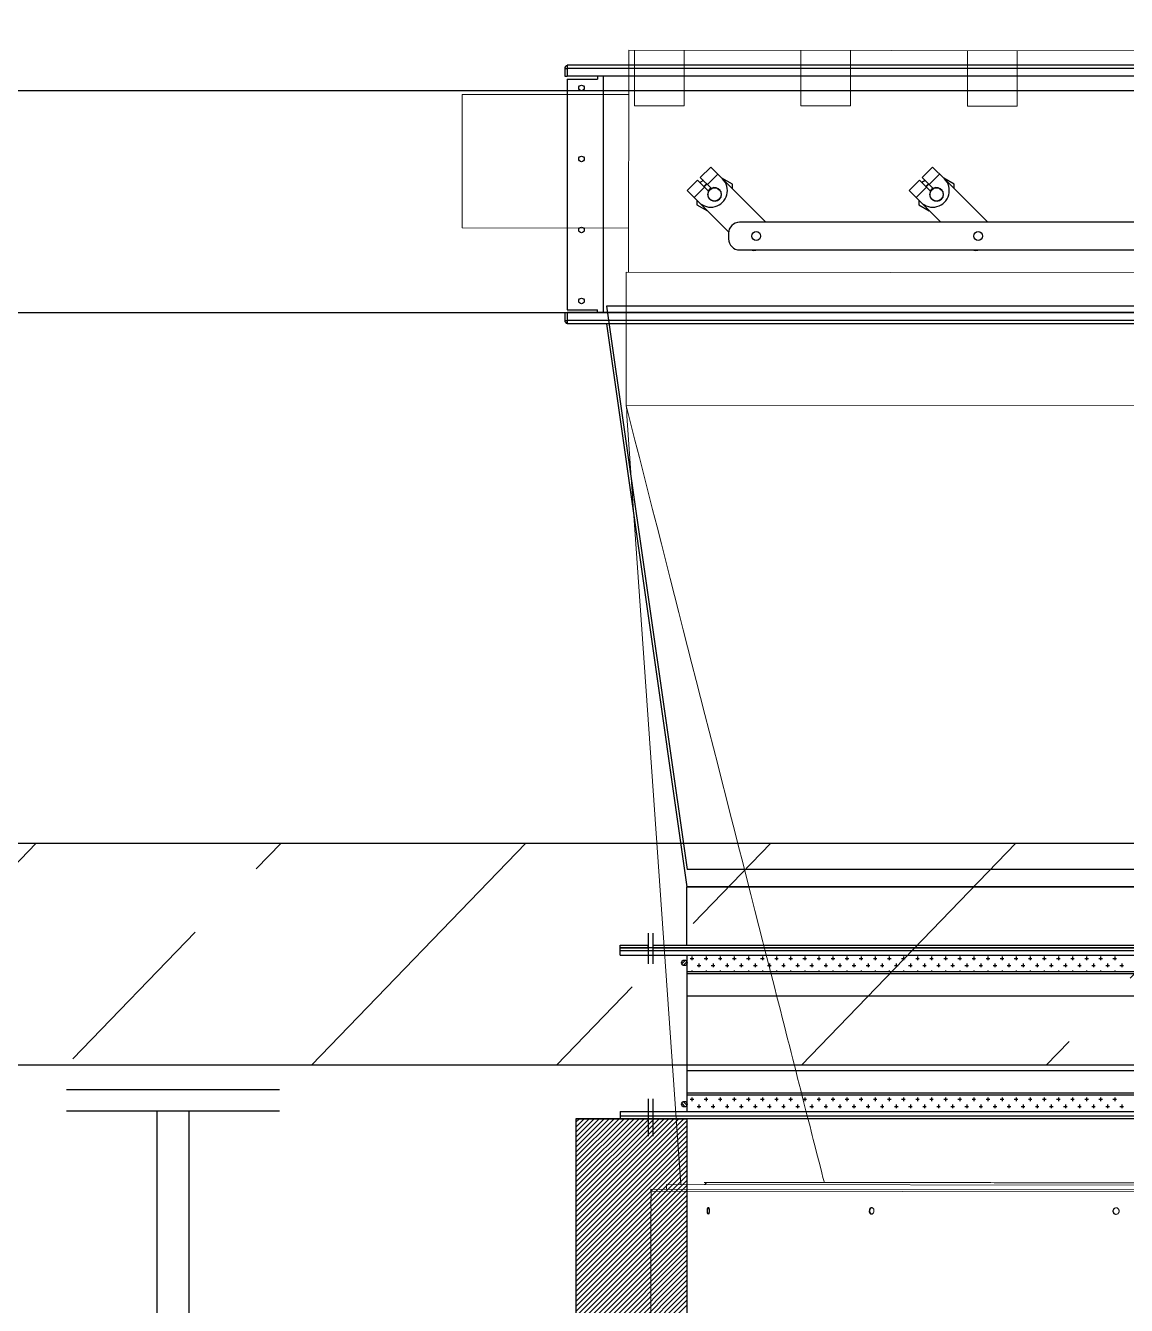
# Model space of a CAD drawing. Header units: millimetres. Extents: x -379292 to 1221486, y 92049 to 447512.
# Drawn here: x -174359 to -173367, y 213024 to 214177 of the extents above; entities that cross this region are included whole.
import ezdxf

# ---------------------------------------------------------------- set-up
doc = ezdxf.new("R2010")
doc.units = ezdxf.units.MM
for name, color, linetype in [('05_WALL', 3, 'Continuous'), ('08_LAMP', 4, 'Continuous'), ('E_CT_ZA', 6, 'Continuous')]:
    doc.layers.add(name, color=color, linetype=linetype)
for name, color, linetype, lineweight in [('_Systemair', 3, 'Continuous', 30), ('_Systemair Ventilation Equipments', 7, 'Continuous', 30), ('Aironn-DEF', 7, 'Continuous', 0)]:
    doc.layers.add(name, color=color, linetype=linetype, lineweight=lineweight)
doc.styles.get("Standard").update_dxf_attribs({"font": 'segoeuil.ttf'})

# ---------------------------------------------------------------- blocks, each defined once
blk = doc.blocks.new('GFL 1250')
at = {"layer": '_Systemair Ventilation Equipments', "color": 8}
for p, q in [((12063.17, 3614.68), (12063.17, 3745.78)), ((12063.42, 3614.68), (12063.42, 3745.78)), ((12057.92, 3617.73), (12057.92, 3742.73)), ((12063.22, 3617.73), (12057.92, 3617.73)), ((12063.42, 3614.68), (12063.17, 3614.68)), ((12063.17, 3611.73), (12063.17, 3614.23)), ((12063.42, 3614.23), (12063.17, 3614.23)), ((12063.42, 3611.73), (12063.42, 3614.23)), ((12063.42, 3611.73), (12063.17, 3611.73)), ((12063.42, 3611.73), (12063.17, 3611.73))]:
    blk.add_line(p, q, dxfattribs=at)
blk = doc.blocks.new('RSA 1250')
at = {"layer": '_Systemair Ventilation Equipments', "color": 8}
for p, q in [((12103.56, 3752.73), (12103.56, 3607.73)), ((12103.56, 3607.73), (12103.56, 3617.73)), ((12103.56, 3617.73), (12228.56, 3617.73)), ((12113.29, 3607.73), (12103.56, 3617.47)), ((12112.84, 3607.73), (12103.56, 3617.02)), ((12113.74, 3607.73), (12103.74, 3617.73)), ((12114.19, 3607.73), (12104.19, 3617.73)), ((12114.64, 3607.73), (12104.64, 3617.73)), ((12115.09, 3607.73), (12105.09, 3617.73)), ((12115.54, 3607.73), (12105.54, 3617.73)), ((12115.99, 3607.73), (12105.99, 3617.73)), ((12116.43, 3607.73), (12106.43, 3617.73)), ((12116.88, 3607.73), (12106.88, 3617.73)), ((12117.33, 3607.73), (12107.33, 3617.73)), ((12117.78, 3607.73), (12107.78, 3617.73)), ((12118.23, 3607.73), (12108.23, 3617.73)), ((12118.68, 3607.73), (12108.68, 3617.73)), ((12119.13, 3607.73), (12109.13, 3617.73)), ((12119.58, 3607.73), (12109.58, 3617.73)), ((12120.03, 3607.73), (12110.03, 3617.73)), ((12120.48, 3607.73), (12110.48, 3617.73)), ((12120.92, 3607.73), (12110.92, 3617.73)), ((12121.37, 3607.73), (12111.37, 3617.73)), ((12121.82, 3607.73), (12111.82, 3617.73)), ((12122.27, 3607.73), (12112.27, 3617.73)), ((12122.72, 3607.73), (12112.72, 3617.73)), ((12123.17, 3607.73), (12113.17, 3617.73)), ((12123.62, 3607.73), (12113.62, 3617.73)), ((12124.07, 3607.73), (12114.07, 3617.73)), ((12124.52, 3607.73), (12114.52, 3617.73)), ((12124.97, 3607.73), (12114.97, 3617.73)), ((12125.41, 3607.73), (12115.41, 3617.73)), ((12125.86, 3607.73), (12115.86, 3617.73)), ((12126.31, 3607.73), (12116.31, 3617.73)), ((12126.76, 3607.73), (12116.76, 3617.73)), ((12127.21, 3607.73), (12117.21, 3617.73)), ((12127.66, 3607.73), (12117.66, 3617.73)), ((12128.11, 3607.73), (12118.11, 3617.73)), ((12128.56, 3607.73), (12118.56, 3617.73)), ((12129.01, 3607.73), (12119.01, 3617.73)), ((12129.46, 3607.73), (12119.46, 3617.73)), ((12129.9, 3607.73), (12119.9, 3617.73)), ((12130.35, 3607.73), (12120.35, 3617.73)), ((12112.39, 3607.73), (12103.56, 3616.57)), ((12111.94, 3607.73), (12103.56, 3616.12)), ((12111.5, 3607.73), (12103.56, 3615.67)), ((12111.05, 3607.73), (12103.56, 3615.22)), ((12110.6, 3607.73), (12103.56, 3614.77)), ((12110.15, 3607.73), (12103.56, 3614.32)), ((12109.7, 3607.73), (12103.56, 3613.87)), ((12109.25, 3607.73), (12103.56, 3613.42)), ((12108.8, 3607.73), (12103.56, 3612.98)), ((12108.35, 3607.73), (12103.56, 3612.53)), ((12107.9, 3607.73), (12103.56, 3612.08)), ((12107.45, 3607.73), (12103.56, 3611.63)), ((12107, 3607.73), (12103.56, 3611.18)), ((12106.56, 3607.73), (12103.56, 3610.73)), ((12106.11, 3607.73), (12103.56, 3610.28)), ((12105.66, 3607.73), (12103.56, 3609.83)), ((12105.21, 3607.73), (12103.56, 3609.38)), ((12104.76, 3607.73), (12103.56, 3608.93)), ((12104.31, 3607.73), (12103.56, 3608.49)), ((12103.86, 3607.73), (12103.56, 3608.04)), ((12103.56, 3607.73), (12228.56, 3607.73))]:
    blk.add_line(p, q, dxfattribs=at)
blk = doc.blocks.new('EVH 1250')
at = {"layer": '_Systemair Ventilation Equipments', "color": 8}
for p, q in [((12307.23, 3748.71), (12307.23, 3611.71)), ((12307.48, 3748.71), (12307.48, 3611.71)), ((12307.88, 3611.71), (12307.88, 3748.71)), ((12321.98, 3611.71), (12321.98, 3748.71)), ((12322.38, 3748.71), (12322.38, 3611.71)), ((12322.63, 3748.71), (12322.63, 3611.71)), ((12309.35, 3617.75), (12309.35, 3742.75)), ((12309.55, 3617.75), (12309.55, 3742.75)), ((12311.55, 3617.75), (12311.55, 3742.75)), ((12318.28, 3617.75), (12318.28, 3742.75)), ((12320.28, 3617.75), (12320.28, 3742.75)), ((12320.48, 3617.75), (12320.48, 3742.75)), ((12308.01, 3656.29), (12308.33, 3656.29)), ((12308.17, 3656.13), (12308.17, 3656.45)), ((12308.65, 3656.92), (12308.96, 3656.92)), ((12308.81, 3656.76), (12308.81, 3657.08)), ((12309.28, 3656.29), (12309.32, 3656.29)), ((12320.71, 3656.29), (12321.03, 3656.29)), ((12320.87, 3656.13), (12320.87, 3656.45)), ((12321.35, 3656.92), (12321.66, 3656.92)), ((12321.51, 3656.76), (12321.51, 3657.08)), ((12321.98, 3656.29), (12321.99, 3656.29)), ((12308.01, 3655.02), (12308.33, 3655.02)), ((12308.17, 3654.86), (12308.17, 3655.18)), ((12308.65, 3655.65), (12308.96, 3655.65)), ((12308.81, 3655.49), (12308.81, 3655.81)), ((12309.28, 3655.02), (12309.32, 3655.02)), ((12320.71, 3655.02), (12321.03, 3655.02)), ((12320.87, 3654.86), (12320.87, 3655.18)), ((12321.35, 3655.65), (12321.66, 3655.65)), ((12321.51, 3655.49), (12321.51, 3655.81)), ((12321.98, 3655.02), (12321.99, 3655.02)), ((12308.01, 3653.75), (12308.33, 3653.75)), ((12308.17, 3653.59), (12308.17, 3653.91)), ((12308.65, 3654.38), (12308.96, 3654.38)), ((12308.81, 3654.22), (12308.81, 3654.54)), ((12309.28, 3653.75), (12309.32, 3653.75)), ((12320.71, 3653.75), (12321.03, 3653.75)), ((12320.87, 3653.59), (12320.87, 3653.91)), ((12321.35, 3654.38), (12321.66, 3654.38)), ((12321.51, 3654.22), (12321.51, 3654.54)), ((12321.98, 3653.75), (12321.99, 3653.75)), ((12308.17, 3652.32), (12308.17, 3652.64)), ((12308.65, 3653.11), (12308.96, 3653.11)), ((12308.81, 3652.95), (12308.81, 3653.27)), ((12320.87, 3652.32), (12320.87, 3652.64)), ((12321.35, 3653.11), (12321.66, 3653.11)), ((12321.51, 3652.95), (12321.51, 3653.27)), ((12308.01, 3652.48), (12308.33, 3652.48)), ((12308.17, 3651.05), (12308.17, 3651.37)), ((12308.65, 3651.84), (12308.96, 3651.84)), ((12308.81, 3651.68), (12308.81, 3652)), ((12309.28, 3652.48), (12309.32, 3652.48)), ((12320.71, 3652.48), (12321.03, 3652.48)), ((12320.87, 3651.05), (12320.87, 3651.37)), ((12321.35, 3651.84), (12321.66, 3651.84)), ((12321.51, 3651.68), (12321.51, 3652)), ((12321.98, 3652.48), (12321.99, 3652.48)), ((12308.01, 3651.21), (12308.33, 3651.21)), ((12308.65, 3650.57), (12308.96, 3650.57)), ((12308.81, 3650.41), (12308.81, 3650.73)), ((12309.28, 3651.21), (12309.32, 3651.21)), ((12320.71, 3651.21), (12321.03, 3651.21)), ((12321.35, 3650.57), (12321.66, 3650.57)), ((12321.51, 3650.41), (12321.51, 3650.73)), ((12321.98, 3651.21), (12321.99, 3651.21)), ((12308.01, 3649.94), (12308.33, 3649.94)), ((12308.17, 3649.78), (12308.17, 3650.1)), ((12308.65, 3649.3), (12308.96, 3649.3)), ((12308.81, 3649.14), (12308.81, 3649.46)), ((12309.28, 3649.94), (12309.32, 3649.94)), ((12320.71, 3649.94), (12321.03, 3649.94)), ((12320.87, 3649.78), (12320.87, 3650.1)), ((12321.35, 3649.3), (12321.66, 3649.3)), ((12321.51, 3649.14), (12321.51, 3649.46)), ((12321.98, 3649.94), (12321.99, 3649.94)), ((12308.01, 3648.67), (12308.33, 3648.67)), ((12308.17, 3648.51), (12308.17, 3648.83)), ((12308.65, 3648.03), (12308.96, 3648.03)), ((12308.81, 3647.87), (12308.81, 3648.19)), ((12309.28, 3648.67), (12309.33, 3648.67)), ((12320.71, 3648.67), (12321.03, 3648.67)), ((12320.87, 3648.51), (12320.87, 3648.83)), ((12321.35, 3648.03), (12321.66, 3648.03)), ((12321.51, 3647.87), (12321.51, 3648.19)), ((12321.98, 3648.67), (12321.99, 3648.67)), ((12308.01, 3647.4), (12308.33, 3647.4)), ((12308.17, 3647.24), (12308.17, 3647.56)), ((12308.65, 3646.76), (12308.96, 3646.76)), ((12308.81, 3646.6), (12308.81, 3646.92)), ((12309.28, 3647.4), (12309.33, 3647.4)), ((12320.71, 3647.4), (12321.03, 3647.4)), ((12320.87, 3647.24), (12320.87, 3647.56)), ((12321.35, 3646.76), (12321.66, 3646.76)), ((12321.51, 3646.6), (12321.51, 3646.92)), ((12321.98, 3647.4), (12321.99, 3647.4)), ((12308.01, 3646.13), (12308.33, 3646.13)), ((12308.17, 3645.97), (12308.17, 3646.29)), ((12308.81, 3645.33), (12308.81, 3645.65)), ((12309.28, 3646.13), (12309.33, 3646.13)), ((12320.71, 3646.13), (12321.03, 3646.13)), ((12320.87, 3645.97), (12320.87, 3646.29)), ((12321.51, 3645.33), (12321.51, 3645.65)), ((12321.98, 3646.13), (12321.99, 3646.13)), ((12308.01, 3644.86), (12308.33, 3644.86)), ((12308.17, 3644.7), (12308.17, 3645.02)), ((12308.65, 3645.49), (12308.96, 3645.49)), ((12309.28, 3644.86), (12309.33, 3644.86)), ((12320.71, 3644.86), (12321.03, 3644.86)), ((12320.87, 3644.7), (12320.87, 3645.02)), ((12321.35, 3645.49), (12321.66, 3645.49)), ((12321.98, 3644.86), (12321.99, 3644.86)), ((12308.01, 3643.59), (12308.33, 3643.59)), ((12308.17, 3643.43), (12308.17, 3643.75)), ((12308.65, 3644.22), (12308.96, 3644.22)), ((12308.81, 3644.06), (12308.81, 3644.38)), ((12309.28, 3643.59), (12309.33, 3643.59)), ((12320.71, 3643.59), (12321.03, 3643.59)), ((12320.87, 3643.43), (12320.87, 3643.75)), ((12321.35, 3644.22), (12321.66, 3644.22)), ((12321.51, 3644.06), (12321.51, 3644.38)), ((12321.98, 3643.59), (12321.99, 3643.59)), ((12308.01, 3642.32), (12308.33, 3642.32)), ((12308.17, 3642.16), (12308.17, 3642.48)), ((12308.65, 3642.95), (12308.96, 3642.95)), ((12308.81, 3642.79), (12308.81, 3643.11)), ((12309.28, 3642.32), (12309.33, 3642.32)), ((12320.71, 3642.32), (12321.03, 3642.32)), ((12320.87, 3642.16), (12320.87, 3642.48)), ((12321.35, 3642.95), (12321.66, 3642.95)), ((12321.51, 3642.79), (12321.51, 3643.11)), ((12321.98, 3642.32), (12321.99, 3642.32)), ((12308.01, 3641.05), (12308.33, 3641.05)), ((12308.17, 3640.89), (12308.17, 3641.21)), ((12308.65, 3641.68), (12308.96, 3641.68)), ((12308.81, 3641.52), (12308.81, 3641.84)), ((12309.28, 3641.05), (12309.33, 3641.05)), ((12320.71, 3641.05), (12321.03, 3641.05)), ((12320.87, 3640.89), (12320.87, 3641.21)), ((12321.35, 3641.68), (12321.66, 3641.68)), ((12321.51, 3641.52), (12321.51, 3641.84)), ((12321.98, 3641.05), (12321.99, 3641.05)), ((12308.17, 3639.62), (12308.17, 3639.94)), ((12308.65, 3640.41), (12308.96, 3640.41)), ((12308.81, 3640.25), (12308.81, 3640.57)), ((12320.87, 3639.62), (12320.87, 3639.94)), ((12321.35, 3640.41), (12321.66, 3640.41)), ((12321.51, 3640.25), (12321.51, 3640.57)), ((12308.01, 3639.78), (12308.33, 3639.78)), ((12308.17, 3638.35), (12308.17, 3638.67)), ((12308.65, 3639.14), (12308.96, 3639.14)), ((12308.81, 3638.98), (12308.81, 3639.3)), ((12309.28, 3639.78), (12309.33, 3639.78)), ((12320.71, 3639.78), (12321.03, 3639.78)), ((12320.87, 3638.35), (12320.87, 3638.67)), ((12321.35, 3639.14), (12321.66, 3639.14)), ((12321.51, 3638.98), (12321.51, 3639.3)), ((12321.98, 3639.78), (12321.99, 3639.78)), ((12308.01, 3638.51), (12308.33, 3638.51)), ((12308.65, 3637.87), (12308.96, 3637.87)), ((12308.81, 3637.71), (12308.81, 3638.03)), ((12309.28, 3638.51), (12309.33, 3638.51)), ((12320.71, 3638.51), (12321.03, 3638.51)), ((12321.35, 3637.87), (12321.66, 3637.87)), ((12321.51, 3637.71), (12321.51, 3638.03)), ((12321.98, 3638.51), (12321.99, 3638.51)), ((12308.01, 3637.24), (12308.33, 3637.24)), ((12308.17, 3637.08), (12308.17, 3637.4)), ((12308.65, 3636.6), (12308.96, 3636.6)), ((12308.81, 3636.44), (12308.81, 3636.76)), ((12309.28, 3637.24), (12309.33, 3637.24)), ((12320.71, 3637.24), (12321.03, 3637.24)), ((12320.87, 3637.08), (12320.87, 3637.4)), ((12321.35, 3636.6), (12321.66, 3636.6)), ((12321.51, 3636.44), (12321.51, 3636.76)), ((12321.98, 3637.24), (12321.99, 3637.24)), ((12308.01, 3635.97), (12308.33, 3635.97)), ((12308.17, 3635.81), (12308.17, 3636.13)), ((12308.65, 3635.33), (12308.96, 3635.33)), ((12308.81, 3635.17), (12308.81, 3635.49)), ((12309.28, 3635.97), (12309.34, 3635.97)), ((12320.71, 3635.97), (12321.03, 3635.97)), ((12320.87, 3635.81), (12320.87, 3636.13)), ((12321.35, 3635.33), (12321.66, 3635.33)), ((12321.51, 3635.17), (12321.51, 3635.49)), ((12321.98, 3635.97), (12321.99, 3635.97)), ((12308.01, 3634.7), (12308.33, 3634.7)), ((12308.17, 3634.54), (12308.17, 3634.86)), ((12308.65, 3634.06), (12308.96, 3634.06)), ((12308.81, 3633.9), (12308.81, 3634.22)), ((12309.28, 3634.7), (12309.34, 3634.7)), ((12320.71, 3634.7), (12321.03, 3634.7)), ((12320.87, 3634.54), (12320.87, 3634.86)), ((12321.35, 3634.06), (12321.66, 3634.06)), ((12321.51, 3633.9), (12321.51, 3634.22)), ((12321.98, 3634.7), (12321.98, 3634.7)), ((12308.01, 3633.43), (12308.33, 3633.43)), ((12308.17, 3633.27), (12308.17, 3633.59)), ((12308.81, 3632.63), (12308.81, 3632.95)), ((12309.28, 3633.43), (12309.34, 3633.43)), ((12320.71, 3633.43), (12321.03, 3633.43)), ((12320.87, 3633.27), (12320.87, 3633.59)), ((12321.51, 3632.63), (12321.51, 3632.95)), ((12321.98, 3633.43), (12321.98, 3633.43)), ((12308.01, 3632.16), (12308.33, 3632.16)), ((12308.17, 3632), (12308.17, 3632.32)), ((12308.65, 3632.79), (12308.96, 3632.79)), ((12309.28, 3632.16), (12309.34, 3632.16)), ((12320.71, 3632.16), (12321.03, 3632.16)), ((12320.87, 3632), (12320.87, 3632.32)), ((12321.35, 3632.79), (12321.66, 3632.79)), ((12321.98, 3632.16), (12321.98, 3632.16)), ((12308.01, 3630.89), (12308.33, 3630.89)), ((12308.17, 3630.73), (12308.17, 3631.05)), ((12308.65, 3631.52), (12308.96, 3631.52)), ((12308.81, 3631.36), (12308.81, 3631.68)), ((12309.28, 3630.89), (12309.34, 3630.89)), ((12320.71, 3630.89), (12321.03, 3630.89)), ((12320.87, 3630.73), (12320.87, 3631.05)), ((12321.35, 3631.52), (12321.66, 3631.52)), ((12321.51, 3631.36), (12321.51, 3631.68)), ((12321.98, 3630.89), (12321.98, 3630.89)), ((12308.01, 3629.62), (12308.33, 3629.62)), ((12308.17, 3629.46), (12308.17, 3629.78)), ((12308.65, 3630.25), (12308.96, 3630.25)), ((12308.81, 3630.09), (12308.81, 3630.41)), ((12309.28, 3629.62), (12309.34, 3629.62)), ((12320.71, 3629.62), (12321.03, 3629.62)), ((12320.87, 3629.46), (12320.87, 3629.78)), ((12321.35, 3630.25), (12321.66, 3630.25)), ((12321.51, 3630.09), (12321.51, 3630.41)), ((12321.98, 3629.62), (12321.98, 3629.62)), ((12308.01, 3628.35), (12308.33, 3628.35)), ((12308.17, 3628.19), (12308.17, 3628.51)), ((12308.65, 3628.98), (12308.96, 3628.98)), ((12308.81, 3628.82), (12308.81, 3629.14)), ((12309.28, 3628.35), (12309.34, 3628.35)), ((12320.71, 3628.35), (12321.03, 3628.35)), ((12320.87, 3628.19), (12320.87, 3628.51)), ((12321.35, 3628.98), (12321.66, 3628.98)), ((12321.51, 3628.82), (12321.51, 3629.14)), ((12321.98, 3628.35), (12321.98, 3628.35)), ((12308.17, 3626.92), (12308.17, 3627.24)), ((12308.65, 3627.71), (12308.96, 3627.71)), ((12308.81, 3627.55), (12308.81, 3627.87)), ((12320.87, 3626.92), (12320.87, 3627.24)), ((12321.35, 3627.71), (12321.66, 3627.71)), ((12321.51, 3627.55), (12321.51, 3627.87)), ((12308.01, 3627.08), (12308.33, 3627.08)), ((12308.17, 3625.65), (12308.17, 3625.97)), ((12308.65, 3626.44), (12308.96, 3626.44)), ((12308.81, 3626.28), (12308.81, 3626.6)), ((12309.28, 3627.08), (12309.34, 3627.08)), ((12320.71, 3627.08), (12321.03, 3627.08)), ((12320.87, 3625.65), (12320.87, 3625.97)), ((12321.35, 3626.44), (12321.66, 3626.44)), ((12321.51, 3626.28), (12321.51, 3626.6)), ((12308.01, 3625.81), (12308.33, 3625.81)), ((12308.65, 3625.17), (12308.96, 3625.17)), ((12308.81, 3625.01), (12308.81, 3625.33)), ((12309.28, 3625.81), (12309.34, 3625.81)), ((12320.71, 3625.81), (12321.03, 3625.81)), ((12321.35, 3625.17), (12321.66, 3625.17)), ((12321.51, 3625.01), (12321.51, 3625.33)), ((12308.01, 3624.54), (12308.33, 3624.54)), ((12308.17, 3624.38), (12308.17, 3624.7)), ((12308.65, 3623.9), (12308.96, 3623.9)), ((12308.81, 3623.74), (12308.81, 3624.06)), ((12309.28, 3624.54), (12309.35, 3624.54)), ((12320.71, 3624.54), (12321.03, 3624.54)), ((12320.87, 3624.38), (12320.87, 3624.7)), ((12321.35, 3623.9), (12321.66, 3623.9)), ((12321.51, 3623.74), (12321.51, 3624.06)), ((12308.01, 3623.27), (12308.33, 3623.27)), ((12308.17, 3623.11), (12308.17, 3623.43)), ((12308.65, 3622.63), (12308.96, 3622.63)), ((12308.81, 3622.47), (12308.81, 3622.79)), ((12309.28, 3623.27), (12309.35, 3623.27)), ((12320.71, 3623.27), (12321.03, 3623.27)), ((12320.87, 3623.11), (12320.87, 3623.43)), ((12321.35, 3622.63), (12321.66, 3622.63)), ((12321.51, 3622.47), (12321.51, 3622.79)), ((12308.01, 3622), (12308.33, 3622)), ((12308.17, 3621.84), (12308.17, 3622.16)), ((12308.65, 3621.36), (12308.96, 3621.36)), ((12308.81, 3621.2), (12308.81, 3621.52)), ((12309.28, 3622), (12309.35, 3622)), ((12320.71, 3622), (12321.03, 3622)), ((12320.87, 3621.84), (12320.87, 3622.16)), ((12321.35, 3621.36), (12321.66, 3621.36)), ((12321.51, 3621.2), (12321.51, 3621.52)), ((12308.01, 3620.73), (12308.33, 3620.73)), ((12308.17, 3620.57), (12308.17, 3620.89)), ((12308.81, 3619.93), (12308.81, 3620.25)), ((12309.28, 3620.73), (12309.35, 3620.73)), ((12320.71, 3620.73), (12321.03, 3620.73)), ((12320.87, 3620.57), (12320.87, 3620.89)), ((12321.51, 3619.93), (12321.51, 3620.25)), ((12308.01, 3619.46), (12308.33, 3619.46)), ((12308.17, 3619.3), (12308.17, 3619.62)), ((12308.65, 3620.09), (12308.96, 3620.09)), ((12309.28, 3619.46), (12309.35, 3619.46)), ((12320.71, 3619.46), (12321.03, 3619.46)), ((12320.87, 3619.3), (12320.87, 3619.62)), ((12321.35, 3620.09), (12321.66, 3620.09)), ((12308.01, 3618.19), (12308.33, 3618.19)), ((12308.17, 3618.03), (12308.17, 3618.35)), ((12308.65, 3618.82), (12308.96, 3618.82)), ((12308.81, 3618.66), (12308.81, 3618.98)), ((12309.28, 3618.19), (12309.35, 3618.19)), ((12320.71, 3618.19), (12321.03, 3618.19)), ((12320.87, 3618.03), (12320.87, 3618.35)), ((12321.35, 3618.82), (12321.66, 3618.82)), ((12321.51, 3618.66), (12321.51, 3618.98)), ((12321.98, 3617.75), (12307.88, 3617.75)), ((12308.67, 3617.27), (12308.35, 3617.59)), ((12308.81, 3617.41), (12308.49, 3617.73)), ((12321.08, 3617.41), (12321.4, 3617.73)), ((12321.22, 3617.27), (12321.54, 3617.59)), ((12308.68, 3614.7), (12305.91, 3614.7)), ((12324.2, 3614.7), (12320.83, 3614.7)), ((12308.68, 3614.26), (12305.91, 3614.26)), ((12324.2, 3614.26), (12320.83, 3614.26)), ((12307.88, 3611.71), (12307.23, 3611.71)), ((12307.88, 3611.71), (12307.23, 3611.71)), ((12321.98, 3611.71), (12322.63, 3611.71)), ((12321.98, 3611.71), (12322.63, 3611.71))]:
    blk.add_line(p, q, dxfattribs=at)
for centre in [(12308.58, 3617.5), (12321.31, 3617.5)]:
    blk.add_circle(centre, 0.25, dxfattribs=at)
blk = doc.blocks.new('GDD 1250')
at = {"layer": '_Systemair Ventilation Equipments', "color": 8, "linetype": 'Continuous'}
for p, q in [((12625.02, 1429.51), (12625.02, 1282.91)), ((12625.32, 1429.51), (12625.32, 1282.91)), ((12626.02, 1429.51), (12626.02, 1282.91)), ((12647.32, 1429.51), (12647.32, 1282.91)), ((12648.02, 1429.51), (12648.02, 1282.91)), ((12648.32, 1429.51), (12648.32, 1282.91)), ((12639.17, 1421.46), (12639.17, 1298.46)), ((12641.67, 1298.46), (12641.67, 1421.46)), ((12639.15, 1320.81), (12635.26, 1316.92)), ((12635.75, 1317.81), (12635.2, 1316.86)), ((12636.15, 1317.81), (12635.75, 1317.81)), ((12634.2, 1315.86), (12635.26, 1316.92)), ((12634.83, 1316.49), (12635.77, 1315.56)), ((12635.14, 1314.92), (12636.13, 1315.92)), ((12637.38, 1314.8), (12639.17, 1316.59)), ((12634.2, 1315.86), (12635.14, 1314.92)), ((12635.38, 1314.67), (12636.38, 1315.67)), ((12635.41, 1315.2), (12635.59, 1314.88)), ((12636.02, 1315.31), (12636.96, 1314.37)), ((12636.32, 1313.74), (12637.38, 1314.8)), ((12637.6, 1314.61), (12638.15, 1315.56)), ((12635.38, 1314.67), (12636.32, 1313.74)), ((12637.19, 1314.61), (12637.6, 1314.61)), ((12639.15, 1300.81), (12635.26, 1296.92)), ((12635.75, 1297.81), (12635.2, 1296.86)), ((12636.15, 1297.81), (12635.75, 1297.81)), ((12637.38, 1294.8), (12640.05, 1297.47)), ((12634.2, 1295.86), (12635.26, 1296.92)), ((12634.83, 1296.49), (12635.77, 1295.56)), ((12640.17, 1297.46), (12640.67, 1297.46)), ((12634.2, 1295.86), (12635.14, 1294.92)), ((12635.14, 1294.92), (12636.13, 1295.92)), ((12635.38, 1294.67), (12636.38, 1295.67)), ((12635.41, 1295.2), (12635.59, 1294.88)), ((12636.02, 1295.31), (12636.96, 1294.37)), ((12637.6, 1294.61), (12638.15, 1295.56)), ((12635.38, 1294.67), (12636.32, 1293.74)), ((12636.32, 1293.74), (12637.38, 1294.8)), ((12637.19, 1294.61), (12637.6, 1294.61)), ((12647.32, 1286.21), (12626.02, 1286.21)), ((12626.02, 1285.67), (12626.27, 1285.67)), ((12626.27, 1282.91), (12626.27, 1285.67)), ((12647.32, 1285.67), (12647.07, 1285.67)), ((12647.07, 1282.91), (12647.07, 1285.67)), ((12625.02, 1282.91), (12626.02, 1282.91)), ((12625.32, 1282.71), (12625.32, 1282.91)), ((12625.32, 1282.71), (12626.02, 1282.71)), ((12626.02, 1282.71), (12626.02, 1282.91)), ((12626.27, 1282.91), (12647.07, 1282.91)), ((12647.32, 1282.91), (12648.32, 1282.91)), ((12647.32, 1282.71), (12647.32, 1282.91)), ((12647.32, 1282.71), (12648.02, 1282.71)), ((12648.02, 1282.71), (12648.02, 1282.91))]:
    blk.add_line(p, q, dxfattribs=at)
for centre, radius in [((12640.42, 1319.96), 0.4), ((12636.67, 1316.21), 0.6), ((12640.42, 1299.96), 0.4), ((12636.67, 1296.21), 0.6), ((12627.07, 1284.21), 0.25), ((12633.47, 1284.21), 0.25), ((12639.87, 1284.21), 0.25), ((12646.27, 1284.21), 0.25)]:
    blk.add_circle(centre, radius, dxfattribs=at)
for centre, radius, start, end in [((12640.21, 1319.75), 1.5, 133.8159, 135), ((12640.21, 1319.75), 1.5, 347.1742, 12.816), ((12636.32, 1315.86), 1.5, 315, 135), ((12636.67, 1316.21), 0.615, 241.5321, 208.4679), ((12636.67, 1316.21), 1.2, 216.6085, 233.3915), ((12636.67, 1316.21), 1.15, 216.2379, 233.7561), ((12636.67, 1316.21), 0.65, 209.3769, 240.6232), ((12640.21, 1299.75), 1.5, 133.8159, 135), ((12640.21, 1299.75), 1.5, 347.1742, 12.816), ((12640.17, 1298.46), 1, 180, 270), ((12640.67, 1298.46), 1, 270, 0), ((12636.32, 1295.86), 1.5, 315, 135), ((12636.67, 1296.21), 0.615, 241.5321, 208.4679), ((12636.67, 1296.21), 1.2, 216.6085, 233.3915), ((12636.67, 1296.21), 1.15, 216.2379, 233.7561), ((12636.67, 1296.21), 0.65, 209.3769, 240.6232), ((12625.32, 1283.01), 0.3, 199.2975, 270), ((12648.02, 1283.01), 0.3, 270, 340.7025)]:
    blk.add_arc(centre, radius, start, end, dxfattribs=at)
blk = doc.blocks.new('red1250')
at = {"layer": '_Systemair', "color": 8}
for p, q in [((15507.5, 2064.58), (15507.5, 1939.58)), ((15558.25, 2064.58), (15558.25, 1939.58)), ((15507.5, 1939.58), (15507.5, 1932.33)), ((15507.5, 1932.33), (15558.25, 1939.58))]:
    blk.add_line(p, q, dxfattribs=at)
blk = doc.blocks.new('OtoParkBodrumKatMimari')
at = {"layer": '05_WALL', "color": 8, "flags": 128}
for points in [[(71500, 116100), (71500, 116600), (76550, 116600), (76550, 113300), (71500, 113300)], [(71500, 113100), (76550, 113100), (76550, 107000), (71500, 107000), (71500, 107500)]]:
    blk.add_lwpolyline(points, dxfattribs=at)
at = {"layer": '_Systemair', "color": 7, "xscale": 10, "yscale": 10, "zscale": 10, "rotation": 270}
blk.add_blockref('red1250', (53195.7, 268165), dxfattribs=at)
at = {"layer": '_Systemair Ventilation Equipments', "xscale": 10, "yscale": 10, "zscale": 10, "rotation": 270}
for name, p in [('GDD 1250', (59654.4, 239573.2)), ('GFL 1250', (36414.2, 233161.7)), ('EVH 1250', (36414.2, 235599.8))]:
    blk.add_blockref(name, p, dxfattribs=at)
at = {"layer": '_Systemair Ventilation Equipments', "color": 8, "xscale": 10, "yscale": 10, "zscale": 10, "rotation": 270}
blk.add_blockref('RSA 1250', (36414.2, 233409.1), dxfattribs=at)
blk = doc.blocks.new('*U676')
h = blk.add_hatch()
h.set_pattern_fill('ANSI33', color=0, scale=50, angle=1, style=0)
h.paths.add_polyline_path([(-5586.5, 200), (9.2, 200), (9.2, 0), (-5586.5, 0)])
at = {"color": 0}
blk.add_lwpolyline([(-5586.5, 200), (9.2, 200), (9.2, 0), (-5586.5, 0)], close=True, dxfattribs=at)
at = {"ltscale": 25, "flags": 1}
for tag, p in [('YUKSEKLIK', (-228.6, -148.7)), ('KALINLIK', (-228.6, -213.3))]:
    blk.add_attdef(tag, p, '', height=50, dxfattribs=at)
blk = doc.blocks.new('40 W SIVA ÜSTÜ ETANJ LED 50')
at = {"layer": '08_LAMP'}
for p, q in [((-625, -100), (-625, 100)), ((-605, -100), (-605, 100)), ((-605, 15), (605, 15)), ((-605, -15), (605, -15))]:
    blk.add_line(p, q, dxfattribs=at)
blk = doc.blocks.new('AIRONN DEF 1250-1')
at = {"layer": 'Aironn-DEF', "color": 7, "linetype": 'Continuous', "lineweight": 15}
for p, q in [((4105.98, 5140.36), (4105.96, 5120.35)), ((4106.5, 5135.36), (4106.5, 5140.36)), ((4110.97, 5135.35), (4110.98, 5140.35)), ((4121.5, 5135.34), (4121.5, 5140.34)), ((4125.97, 5135.34), (4125.98, 5140.34)), ((4136.5, 5135.33), (4136.5, 5140.33)), ((4140.98, 5135.33), (4140.98, 5140.33)), ((4090.96, 5124.35), (4090.97, 5136.38)), ((4090.97, 5136.38), (4105.97, 5136.37)), ((4106.5, 5135.36), (4110.97, 5135.35)), ((4121.5, 5135.34), (4125.97, 5135.34)), ((4136.5, 5135.33), (4140.98, 5135.33)), ((4090.96, 5124.35), (4105.96, 5124.34)), ((4105.76, 5120.35), (4246.18, 5120.24)), ((4107.97, 5037.74), (4107.97, 5037.54)), ((4107.97, 5037.74), (4162.63, 5037.69)), ((4109.37, 5038.14), (4109.37, 5037.74)), ((4242.38, 5038.03), (4109.37, 5038.14)), ((4112.91, 5038.34), (4112.91, 5038.2)), ((4107.97, 5037.54), (4162.63, 5037.49)), ((4107.99, 5037.54), (4107.98, 5036.09)), ((4107.98, 5035.49), (4107.88, 4914.78)), ((4107.98, 5036.09), (4107.98, 5036.09)), ((4107.98, 5035.49), (4107.98, 5035.49))]:
    blk.add_line(p, q, dxfattribs=at)
at = {"layer": 'Aironn-DEF', "color": 7}
blk.add_line((4105.98, 5140.36), (4241.51, 5140.24), dxfattribs=at)
at = {"layer": 'Aironn-DEF', "color": 2, "linetype": 'Continuous', "lineweight": 15}
for p, q in [((4105.76, 5120.35), (4105.75, 5108.35)), ((4105.74, 5108.35), (4246.17, 5108.24)), ((4105.75, 5108.35), (4246.17, 5108.24)), ((4105.81, 5107.42), (4110.68, 5038.14))]:
    blk.add_line(p, q, dxfattribs=at)
at = {"layer": 'Aironn-DEF', "color": 7, "linetype": 'Continuous', "lineweight": 15}
blk.add_arc((4112.77, 5038.34), 0.2, 269.9523, 359.9523, dxfattribs=at)
at = {"layer": 'Aironn-DEF', "color": 2, "linetype": 'Continuous', "lineweight": 15}
for points, knots in [([(4123.6, 5038.33), (4123.6, 5038.33), (4123.6, 5038.33), (4116.38, 5066.68), (4110, 5091.68), (4105.74, 5108.35)], [0, 0, 0, 0, 0.25, 0.5, 1, 1, 1, 1]), ([(4105.76, 5108.29), (4105.78, 5108.15), (4105.82, 5107.87), (4105.82, 5107.57), (4105.81, 5107.42)], [0, 0, 0, 0, 0.494646, 1, 1, 1, 1])]:
    blk.add_open_spline(points, degree=3, knots=knots, dxfattribs=at)
at = {"layer": 'Aironn-DEF', "color": 7, "linetype": 'Continuous', "lineweight": 15}
for points, knots in [([(4131.24, 5038.32), (4130.63, 5038.32), (4129.41, 5038.32), (4127.68, 5038.32), (4126.03, 5038.32), (4124.44, 5038.33), (4122.94, 5038.33), (4121.51, 5038.33), (4120.19, 5038.33), (4118.98, 5038.33), (4117.88, 5038.33), (4116.89, 5038.33), (4116.01, 5038.33), (4115.22, 5038.33), (4114.53, 5038.33), (4113.95, 5038.33), (4113.48, 5038.34), (4113.13, 5038.34), (4112.9, 5038.34), (4112.78, 5038.34), (4112.78, 5038.34), (4112.78, 5038.34)], [0, 0, 0, 0, 0.052819, 0.105638, 0.158823, 0.212008, 0.26635, 0.320692, 0.375434, 0.430176, 0.482995, 0.535814, 0.589, 0.642187, 0.696532, 0.750878, 0.805625, 0.860371, 0.913143, 0.965914, 1, 1, 1, 1]), ([(4220.51, 5038.25), (4219.88, 5038.25), (4218.63, 5038.25), (4216.65, 5038.25), (4214.61, 5038.25), (4212.48, 5038.25), (4210.26, 5038.25), (4207.96, 5038.26), (4205.61, 5038.26), (4203.22, 5038.26), (4200.8, 5038.26), (4198.37, 5038.26), (4195.89, 5038.27), (4193.36, 5038.27), (4190.77, 5038.27), (4188.13, 5038.27), (4185.46, 5038.28), (4182.81, 5038.28), (4180.17, 5038.28), (4177.55, 5038.28), (4174.92, 5038.28), (4172.27, 5038.29), (4169.6, 5038.29), (4166.92, 5038.29), (4164.26, 5038.29), (4161.64, 5038.3), (4159.07, 5038.3), (4156.55, 5038.3), (4154.07, 5038.3), (4151.6, 5038.3), (4149.16, 5038.31), (4146.74, 5038.31), (4144.37, 5038.31), (4142.03, 5038.31), (4139.74, 5038.31), (4137.5, 5038.32), (4135.33, 5038.32), (4133.23, 5038.32), (4131.9, 5038.32), (4131.24, 5038.32)], [0, 0, 0, 0, 0.02649, 0.053002, 0.079515, 0.106004, 0.133263, 0.160546, 0.18783, 0.215088, 0.241578, 0.268091, 0.294604, 0.321094, 0.348355, 0.37564, 0.402926, 0.430187, 0.456653, 0.483142, 0.509631, 0.536097, 0.563332, 0.590593, 0.617853, 0.645088, 0.671542, 0.698019, 0.724496, 0.75095, 0.778171, 0.805417, 0.832664, 0.859885, 0.887881, 0.915917, 0.943967, 0.972004, 1, 1, 1, 1]), ([(4107.98, 5035.49), (4107.98, 5035.49), (4107.98, 5035.5), (4107.98, 5035.57), (4107.98, 5035.67), (4107.99, 5035.76), (4107.99, 5035.82), (4107.99, 5035.87), (4107.99, 5035.94), (4107.99, 5036), (4107.98, 5036.05), (4107.98, 5036.08), (4107.98, 5036.09), (4107.98, 5036.09)], [0, 0, 0, 0, 0.124744, 0.249487, 0.374231, 0.498975, 0.529735, 0.581799, 0.65511, 0.749586, 0.8251, 0.892079, 1, 1, 1, 1]), ([(4113.15, 5036.09), (4113.14, 5036.08), (4113.11, 5036.07), (4113.07, 5036), (4113.04, 5035.9), (4113.04, 5035.81), (4113.04, 5035.75), (4113.04, 5035.7), (4113.05, 5035.64), (4113.07, 5035.57), (4113.09, 5035.53), (4113.12, 5035.49), (4113.14, 5035.49), (4113.15, 5035.49)], [0, 0, 0, 0, 0.124805, 0.249609, 0.374414, 0.499219, 0.52993, 0.581946, 0.655209, 0.749637, 0.825128, 0.892091, 1, 1, 1, 1]), ([(4113.19, 5036.07), (4113.19, 5036.06), (4113.17, 5036.05), (4113.14, 5036), (4113.12, 5035.92), (4113.11, 5035.82), (4113.11, 5035.71), (4113.13, 5035.62), (4113.15, 5035.54), (4113.18, 5035.52), (4113.19, 5035.5)], [0, 0, 0, 0, 0.051426, 0.187158, 0.322892, 0.458625, 0.594357, 0.730089, 0.865821, 1, 1, 1, 1]), ([(4113.15, 5035.49), (4113.17, 5035.49), (4113.2, 5035.5), (4113.24, 5035.57), (4113.26, 5035.65), (4113.26, 5035.72), (4113.27, 5035.75), (4113.27, 5035.77), (4113.27, 5035.78), (4113.27, 5035.78), (4113.27, 5035.78), (4113.27, 5035.78), (4113.27, 5035.78), (4113.27, 5035.78), (4113.27, 5035.79), (4113.27, 5035.82), (4113.26, 5035.87), (4113.25, 5035.93), (4113.24, 5036), (4113.21, 5036.04), (4113.19, 5036.08), (4113.17, 5036.08), (4113.15, 5036.09)], [0, 0, 0, 0, 0.124746, 0.249492, 0.374238, 0.436913, 0.468289, 0.483981, 0.491828, 0.495752, 0.497713, 0.498694, 0.499185, 0.49943, 0.499508, 0.530298, 0.582378, 0.65569, 0.750104, 0.82543, 0.89226, 1, 1, 1, 1]), ([(4127.87, 5036.07), (4127.84, 5036.07), (4127.79, 5036.06), (4127.71, 5035.99), (4127.67, 5035.89), (4127.66, 5035.8), (4127.66, 5035.74), (4127.66, 5035.69), (4127.68, 5035.62), (4127.71, 5035.56), (4127.76, 5035.52), (4127.81, 5035.48), (4127.84, 5035.48), (4127.87, 5035.47)], [0, 0, 0, 0, 0.124805, 0.249609, 0.374414, 0.499219, 0.52993, 0.581946, 0.655209, 0.749637, 0.825128, 0.892091, 1, 1, 1, 1]), ([(4127.93, 5036.07), (4127.92, 5036.07), (4127.88, 5036.07), (4127.83, 5036.05), (4127.77, 5035.99), (4127.73, 5035.9), (4127.71, 5035.81), (4127.71, 5035.7), (4127.74, 5035.61), (4127.79, 5035.53), (4127.85, 5035.48), (4127.9, 5035.48), (4127.92, 5035.47)], [0, 0, 0, 0, 0.036868, 0.144259, 0.251651, 0.359043, 0.466436, 0.573828, 0.681219, 0.788611, 0.896004, 1, 1, 1, 1]), ([(4127.87, 5035.47), (4127.9, 5035.48), (4127.95, 5035.49), (4128.02, 5035.56), (4128.06, 5035.64), (4128.08, 5035.7), (4128.08, 5035.74), (4128.08, 5035.76), (4128.08, 5035.76), (4128.08, 5035.77), (4128.08, 5035.77), (4128.08, 5035.77), (4128.08, 5035.77), (4128.08, 5035.77), (4128.08, 5035.78), (4128.08, 5035.81), (4128.07, 5035.86), (4128.06, 5035.92), (4128.02, 5035.98), (4127.98, 5036.03), (4127.93, 5036.06), (4127.89, 5036.07), (4127.87, 5036.07)], [0, 0, 0, 0, 0.124746, 0.249492, 0.374238, 0.436913, 0.468289, 0.483981, 0.491828, 0.495752, 0.497713, 0.498694, 0.499185, 0.49943, 0.499508, 0.530298, 0.582378, 0.65569, 0.750104, 0.82543, 0.89226, 1, 1, 1, 1]), ([(4149.89, 5036.05), (4149.86, 5036.05), (4149.78, 5036.04), (4149.69, 5035.97), (4149.63, 5035.87), (4149.61, 5035.78), (4149.62, 5035.72), (4149.62, 5035.67), (4149.65, 5035.61), (4149.69, 5035.54), (4149.74, 5035.5), (4149.81, 5035.46), (4149.86, 5035.46), (4149.89, 5035.45)], [0, 0, 0, 0, 0.124805, 0.249609, 0.374414, 0.499219, 0.52993, 0.581946, 0.655209, 0.749637, 0.825128, 0.892091, 1, 1, 1, 1]), ([(4149.92, 5036.05), (4149.91, 5036.05), (4149.87, 5036.06), (4149.8, 5036.03), (4149.72, 5035.97), (4149.67, 5035.89), (4149.64, 5035.79), (4149.65, 5035.68), (4149.69, 5035.59), (4149.75, 5035.51), (4149.83, 5035.46), (4149.89, 5035.46), (4149.92, 5035.46)], [0, 0, 0, 0, 0.036868, 0.144259, 0.251651, 0.359043, 0.466436, 0.573828, 0.681219, 0.788611, 0.896004, 1, 1, 1, 1]), ([(4149.89, 5035.45), (4149.93, 5035.46), (4150, 5035.47), (4150.09, 5035.54), (4150.15, 5035.62), (4150.16, 5035.69), (4150.17, 5035.72), (4150.17, 5035.74), (4150.17, 5035.75), (4150.17, 5035.75), (4150.17, 5035.75), (4150.17, 5035.75), (4150.17, 5035.75), (4150.17, 5035.75), (4150.17, 5035.76), (4150.17, 5035.79), (4150.16, 5035.84), (4150.14, 5035.9), (4150.1, 5035.97), (4150.04, 5036.01), (4149.98, 5036.05), (4149.92, 5036.05), (4149.89, 5036.05)], [0, 0, 0, 0, 0.124746, 0.249492, 0.374238, 0.436913, 0.468289, 0.483981, 0.491828, 0.495752, 0.497713, 0.498694, 0.499185, 0.49943, 0.499508, 0.530298, 0.582378, 0.65569, 0.750104, 0.82543, 0.89226, 1, 1, 1, 1])]:
    blk.add_open_spline(points, degree=3, knots=knots, dxfattribs=at)

msp = doc.modelspace()

# ---------------------------------------------------------------- block references
at = {"color": 8}
msp.add_blockref('OtoParkBodrumKatMimari', (-246354.8, 100818.8), dxfattribs=at)

# ---------------------------------------------------------------- next in the draw order: block references
at = {"layer": '08_LAMP', "xscale": 0.96, "yscale": 0.96, "zscale": 0.96, "rotation": 270}
msp.add_blockref('40 W SIVA ÜSTÜ ETANJ LED 50', (-174226.5, 212618.8), dxfattribs=at)
at = {"layer": '_Systemair', "color": 7, "xscale": 10, "yscale": 10, "zscale": 10, "rotation": 270}
msp.add_blockref('red1250', (-193158.9, 368999.6), dxfattribs=at)
at = {"layer": 'Aironn-DEF', "color": 0, "xscale": 10, "yscale": 10, "zscale": 10}
msp.add_blockref('AIRONN DEF 1250-1', (-214875.5, 162751.6), dxfattribs=at)
at = {"layer": 'E_CT_ZA', "color": 5, "rotation": 179.9999999999999}
msp.add_blockref('*U676', (-176545.6, 213440.6), dxfattribs=at)

doc.saveas('drawing.dxf')
